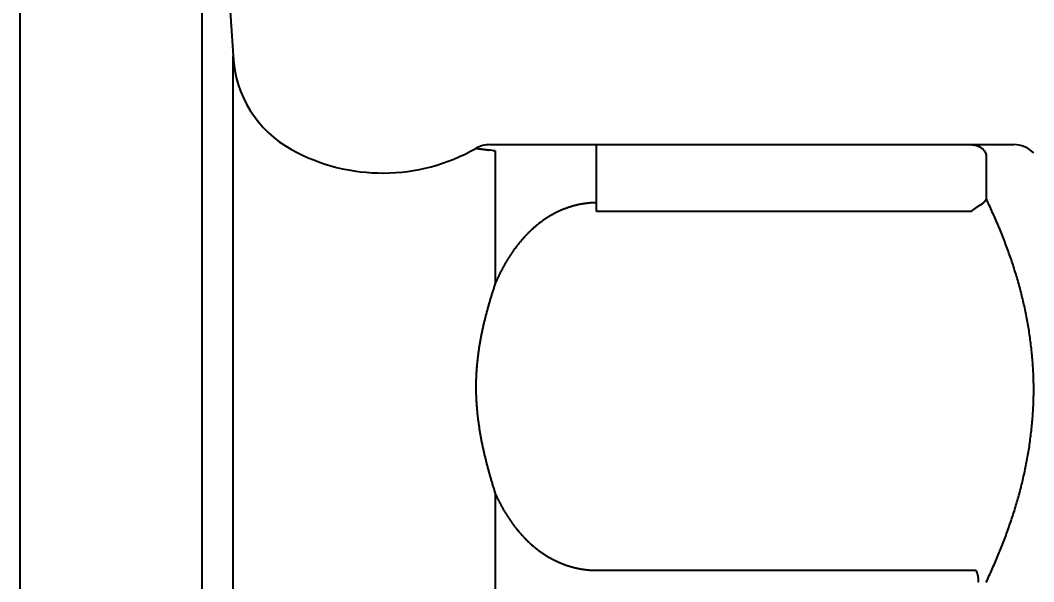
# Model space of a CAD drawing. Header units: millimetres. Extents: x 0 to 5600, y -67 to 2530.
# Drawn here: x 4169.82 to 4188.2, y 1459.33 to 1469.5 of the extents above; entities that cross this region are included whole.
import ezdxf

# ---------------------------------------------------------------- set-up
doc = ezdxf.new("R2010")
doc.units = ezdxf.units.MM
doc.layers.add('내부선 및 부속', color=4, linetype='Continuous')
doc.layers.add('치수선', color=7, linetype='Continuous')
doc.styles.add('____', font='')
doc.styles.get('____').set_extended_font_data('굴림')
doc.dimstyles.new('MSADIM', dxfattribs={"dimtxt": 33, "dimasz": 17, "dimexe": 10, "dimexo": 7.5, "dimgap": 10, "dimtad": 0, "dimtih": 1, "dimtoh": 1, "dimdec": 0, "dimzin": 1, "dimdsep": 46, "dimtxsty": '____', "dimcen": 11.25, "dimadec": 0, "dimazin": 0, "dimtfac": 1, "dimtdec": 0, "dimtix": 1, "dimtmove": 0, "dimatfit": 3, "dimfxl": 1, "dimtolj": 1, "dimtzin": 1, "dimarcsym": 0})

# ---------------------------------------------------------------- blocks, each defined once
blk = doc.blocks.new('*D4')
at = {"layer": '치수선', "color": 0, "linetype": 'Continuous', "lineweight": -2, "transparency": 16777216}
for p, q in [((4286.213, 1483.522), (4286.213, 1286.857)), ((4146.213, 1405.872), (4146.213, 1286.857)), ((4163.213, 1296.857), (4180.281, 1296.857)), ((4269.213, 1296.857), (4252.146, 1296.857))]:
    blk.add_line(p, q, dxfattribs=at)
at = {"layer": '치수선', "color": 0, "linetype": 'Continuous', "transparency": 16777216}
for points in [[(4163.213, 1299.69), (4163.213, 1294.023), (4146.213, 1296.857)], [(4269.213, 1299.69), (4269.213, 1294.023), (4286.213, 1296.857)]]:
    blk.add_solid(points, dxfattribs=at)
at = {"layer": '치수선', "color": 0, "linetype": 'Continuous', "transparency": 16777216, "insert": (4216.213, 1296.857), "char_height": 25, "attachment_point": 5, "style": '____'}
blk.add_mtext('\\A1;140', dxfattribs=at)
blk = doc.blocks.new('*D6')
at = {"layer": '치수선', "color": 0, "linetype": 'Continuous', "lineweight": -2, "transparency": 16777216}
for p, q in [((4756.213, 1571.022), (4756.213, 1227.915)), ((4056.213, 1376.022), (4056.213, 1227.915)), ((4073.213, 1237.915), (4369.083, 1237.915)), ((4739.213, 1237.915), (4443.344, 1237.915))]:
    blk.add_line(p, q, dxfattribs=at)
at = {"layer": '치수선', "color": 0, "linetype": 'Continuous', "transparency": 16777216}
for points in [[(4073.213, 1240.748), (4073.213, 1235.081), (4056.213, 1237.915)], [(4739.213, 1240.748), (4739.213, 1235.081), (4756.213, 1237.915)]]:
    blk.add_solid(points, dxfattribs=at)
at = {"layer": '치수선', "color": 0, "linetype": 'Continuous', "transparency": 16777216, "insert": (4406.213, 1237.915), "char_height": 25, "attachment_point": 5, "style": '____'}
blk.add_mtext('\\A1;700', dxfattribs=at)

msp = doc.modelspace()

# ---------------------------------------------------------------- linework, layer by layer
at = {"layer": '내부선 및 부속', "linetype": 'Continuous'}
for p, q in [((4169.824, 1437.685), (4169.824, 1479.359)), ((4169.824, 1437.945), (4169.824, 1479.298)), ((4173.12, 1477.222), (4173.683, 1468.857)), ((4173.12, 1439.822), (4173.12, 1477.222)), ((4173.683, 1448.187), (4173.683, 1468.857)), ((4173.683, 1448.187), (4173.683, 1468.857)), ((4178.337, 1467.248), (4187.833, 1467.248)), ((4180.271, 1466.036), (4180.271, 1467.248)), ((4178.433, 1467.134), (4178.433, 1464.729)), ((4187.336, 1467.063), (4187.336, 1466.266)), ((4187.063, 1466.036), (4180.271, 1466.036)), ((4178.433, 1460.927), (4178.433, 1456.117)), ((4180.271, 1459.532), (4187.147, 1459.532))]:
    msp.add_line(p, q, dxfattribs=at)
at = {"layer": '내부선 및 부속', "linetype": 'Continuous', "flags": 128}
for points in [[(4178.083, 1467.18), (4178.084, 1467.181), (4178.085, 1467.181), (4178.085, 1467.18), (4178.086, 1467.18), (4178.087, 1467.18), (4178.088, 1467.18), (4178.089, 1467.18), (4178.09, 1467.179), (4178.09, 1467.179), (4178.091, 1467.179), (4178.092, 1467.179), (4178.093, 1467.179), (4178.094, 1467.179), (4178.095, 1467.179), (4178.095, 1467.179), (4178.096, 1467.179), (4178.097, 1467.179), (4178.098, 1467.179), (4178.099, 1467.179), (4178.1, 1467.178), (4178.1, 1467.178), (4178.101, 1467.178), (4178.102, 1467.178), (4178.103, 1467.178), (4178.104, 1467.178), (4178.105, 1467.178), (4178.105, 1467.178), (4178.106, 1467.178), (4178.107, 1467.178), (4178.108, 1467.178), (4178.109, 1467.178), (4178.11, 1467.177), (4178.11, 1467.177), (4178.111, 1467.177), (4178.112, 1467.177), (4178.113, 1467.177), (4178.114, 1467.177), (4178.115, 1467.177), (4178.115, 1467.177), (4178.116, 1467.176), (4178.117, 1467.176), (4178.118, 1467.176), (4178.119, 1467.176), (4178.12, 1467.176), (4178.12, 1467.176), (4178.121, 1467.176), (4178.122, 1467.176), (4178.123, 1467.176), (4178.124, 1467.175), (4178.125, 1467.175), (4178.125, 1467.175), (4178.126, 1467.175), (4178.127, 1467.175), (4178.128, 1467.175), (4178.129, 1467.175), (4178.129, 1467.175), (4178.13, 1467.175), (4178.131, 1467.174), (4178.132, 1467.174), (4178.133, 1467.174), (4178.134, 1467.174), (4178.134, 1467.174), (4178.135, 1467.174), (4178.136, 1467.174), (4178.137, 1467.174), (4178.138, 1467.174), (4178.139, 1467.174), (4178.139, 1467.173), (4178.14, 1467.173), (4178.141, 1467.173), (4178.142, 1467.173), (4178.143, 1467.173), (4178.144, 1467.173), (4178.144, 1467.173), (4178.145, 1467.173), (4178.146, 1467.173), (4178.147, 1467.173), (4178.148, 1467.172), (4178.149, 1467.172), (4178.149, 1467.172), (4178.15, 1467.172), (4178.151, 1467.172), (4178.152, 1467.172), (4178.153, 1467.172), (4178.154, 1467.172), (4178.154, 1467.172), (4178.155, 1467.172), (4178.156, 1467.171), (4178.157, 1467.171), (4178.158, 1467.171), (4178.159, 1467.171), (4178.159, 1467.171), (4178.16, 1467.171), (4178.161, 1467.171), (4178.162, 1467.171), (4178.163, 1467.171), (4178.163, 1467.171), (4178.164, 1467.17), (4178.165, 1467.17), (4178.166, 1467.17), (4178.166, 1467.17), (4178.167, 1467.17), (4178.168, 1467.17), (4178.168, 1467.17), (4178.169, 1467.17), (4178.17, 1467.17), (4178.171, 1467.17), (4178.172, 1467.17), (4178.173, 1467.169), (4178.173, 1467.169), (4178.174, 1467.169), (4178.175, 1467.169), (4178.176, 1467.169), (4178.177, 1467.169), (4178.178, 1467.169), (4178.178, 1467.169), (4178.179, 1467.169), (4178.18, 1467.168), (4178.181, 1467.168), (4178.182, 1467.168), (4178.183, 1467.168), (4178.183, 1467.168), (4178.184, 1467.168), (4178.185, 1467.168), (4178.186, 1467.168), (4178.187, 1467.168), (4178.188, 1467.167), (4178.188, 1467.167), (4178.189, 1467.167), (4178.19, 1467.167), (4178.191, 1467.167), (4178.192, 1467.167), (4178.193, 1467.167), (4178.193, 1467.167), (4178.194, 1467.167), (4178.195, 1467.166), (4178.196, 1467.166), (4178.197, 1467.166), (4178.198, 1467.166), (4178.198, 1467.166), (4178.199, 1467.166), (4178.2, 1467.166), (4178.201, 1467.166), (4178.202, 1467.166), (4178.202, 1467.166), (4178.203, 1467.165), (4178.204, 1467.165), (4178.205, 1467.165), (4178.206, 1467.165), (4178.207, 1467.165), (4178.207, 1467.165), (4178.208, 1467.165), (4178.209, 1467.165), (4178.21, 1467.165), (4178.211, 1467.164), (4178.212, 1467.164), (4178.212, 1467.164), (4178.213, 1467.164), (4178.214, 1467.164), (4178.215, 1467.164), (4178.216, 1467.164), (4178.217, 1467.164), (4178.217, 1467.164), (4178.218, 1467.163), (4178.219, 1467.163), (4178.22, 1467.163), (4178.221, 1467.163), (4178.222, 1467.163), (4178.222, 1467.163), (4178.223, 1467.163), (4178.224, 1467.163), (4178.225, 1467.163), (4178.226, 1467.162), (4178.227, 1467.162), (4178.227, 1467.162), (4178.228, 1467.162), (4178.229, 1467.162), (4178.23, 1467.162), (4178.231, 1467.162), (4178.232, 1467.162), (4178.232, 1467.162), (4178.233, 1467.161), (4178.234, 1467.161), (4178.235, 1467.161), (4178.236, 1467.161), (4178.236, 1467.161), (4178.237, 1467.161), (4178.238, 1467.161), (4178.239, 1467.161), (4178.24, 1467.161), (4178.241, 1467.16), (4178.241, 1467.16), (4178.242, 1467.16), (4178.243, 1467.16), (4178.244, 1467.16), (4178.245, 1467.16), (4178.246, 1467.16), (4178.246, 1467.16), (4178.247, 1467.16), (4178.248, 1467.159), (4178.249, 1467.159), (4178.249, 1467.159), (4178.25, 1467.159), (4178.251, 1467.159), (4178.251, 1467.159), (4178.252, 1467.159), (4178.253, 1467.159), (4178.254, 1467.159), (4178.255, 1467.159), (4178.256, 1467.158), (4178.256, 1467.158), (4178.257, 1467.158), (4178.258, 1467.158), (4178.259, 1467.158), (4178.26, 1467.158), (4178.261, 1467.158), (4178.261, 1467.158), (4178.262, 1467.158), (4178.263, 1467.157), (4178.264, 1467.157), (4178.265, 1467.157), (4178.265, 1467.157), (4178.266, 1467.157), (4178.267, 1467.157), (4178.268, 1467.157), (4178.269, 1467.157), (4178.27, 1467.157), (4178.27, 1467.156), (4178.271, 1467.156), (4178.272, 1467.156), (4178.273, 1467.156), (4178.274, 1467.156), (4178.275, 1467.156), (4178.275, 1467.156), (4178.276, 1467.156), (4178.277, 1467.156), (4178.278, 1467.155), (4178.279, 1467.155), (4178.28, 1467.155), (4178.28, 1467.155), (4178.281, 1467.155), (4178.282, 1467.155), (4178.283, 1467.155), (4178.284, 1467.155), (4178.285, 1467.155), (4178.285, 1467.154), (4178.286, 1467.154), (4178.287, 1467.154), (4178.288, 1467.154), (4178.289, 1467.154), (4178.29, 1467.154), (4178.29, 1467.154), (4178.291, 1467.154), (4178.292, 1467.154), (4178.293, 1467.153), (4178.294, 1467.153), (4178.294, 1467.153), (4178.295, 1467.153), (4178.296, 1467.153), (4178.297, 1467.153), (4178.298, 1467.153), (4178.299, 1467.153), (4178.299, 1467.152), (4178.3, 1467.152), (4178.301, 1467.152), (4178.302, 1467.152), (4178.303, 1467.152), (4178.304, 1467.152), (4178.304, 1467.152), (4178.305, 1467.152), (4178.306, 1467.152), (4178.307, 1467.151), (4178.308, 1467.151), (4178.309, 1467.151), (4178.309, 1467.151), (4178.31, 1467.151), (4178.311, 1467.151), (4178.312, 1467.151), (4178.313, 1467.151), (4178.314, 1467.151), (4178.314, 1467.15), (4178.315, 1467.15), (4178.316, 1467.15), (4178.317, 1467.15), (4178.318, 1467.15), (4178.319, 1467.15), (4178.319, 1467.15), (4178.32, 1467.15), (4178.321, 1467.15), (4178.321, 1467.15)], [(4187.062, 1467.248), (4187.063, 1467.248), (4187.065, 1467.248), (4187.066, 1467.248), (4187.067, 1467.248), (4187.068, 1467.248), (4187.069, 1467.248), (4187.07, 1467.248), (4187.071, 1467.248), (4187.072, 1467.248), (4187.073, 1467.248), (4187.074, 1467.247), (4187.075, 1467.247), (4187.076, 1467.247), (4187.077, 1467.247), (4187.078, 1467.247), (4187.079, 1467.247), (4187.08, 1467.247), (4187.081, 1467.247), (4187.082, 1467.247), (4187.084, 1467.247), (4187.085, 1467.247), (4187.086, 1467.247), (4187.087, 1467.247), (4187.088, 1467.247), (4187.089, 1467.247), (4187.09, 1467.246), (4187.091, 1467.246), (4187.092, 1467.246), (4187.093, 1467.246), (4187.094, 1467.246), (4187.095, 1467.246), (4187.096, 1467.246), (4187.097, 1467.246), (4187.098, 1467.246), (4187.099, 1467.245), (4187.1, 1467.245), (4187.101, 1467.245), (4187.103, 1467.245), (4187.104, 1467.245), (4187.105, 1467.245), (4187.106, 1467.245), (4187.107, 1467.244), (4187.108, 1467.244), (4187.109, 1467.244), (4187.11, 1467.244), (4187.111, 1467.244), (4187.112, 1467.244), (4187.113, 1467.243), (4187.114, 1467.243), (4187.115, 1467.243), (4187.116, 1467.243), (4187.117, 1467.243), (4187.118, 1467.243), (4187.119, 1467.242), (4187.12, 1467.242), (4187.121, 1467.242), (4187.122, 1467.242), (4187.123, 1467.242), (4187.125, 1467.241), (4187.126, 1467.241), (4187.127, 1467.241), (4187.128, 1467.241), (4187.129, 1467.24), (4187.13, 1467.24), (4187.131, 1467.24), (4187.132, 1467.24), (4187.133, 1467.239), (4187.134, 1467.239), (4187.135, 1467.239), (4187.136, 1467.239), (4187.137, 1467.238), (4187.138, 1467.238), (4187.139, 1467.238), (4187.14, 1467.238), (4187.141, 1467.237), (4187.142, 1467.237), (4187.143, 1467.237), (4187.144, 1467.237), (4187.145, 1467.236), (4187.146, 1467.236), (4187.147, 1467.236), (4187.148, 1467.235), (4187.149, 1467.235), (4187.15, 1467.235), (4187.151, 1467.235), (4187.152, 1467.234), (4187.153, 1467.234), (4187.154, 1467.234), (4187.155, 1467.233), (4187.156, 1467.233), (4187.157, 1467.233), (4187.158, 1467.232), (4187.159, 1467.232), (4187.16, 1467.232), (4187.161, 1467.231), (4187.163, 1467.231), (4187.164, 1467.231), (4187.165, 1467.23), (4187.166, 1467.23), (4187.167, 1467.23), (4187.167, 1467.23), (4187.168, 1467.229), (4187.169, 1467.229), (4187.17, 1467.229), (4187.171, 1467.228), (4187.172, 1467.228), (4187.173, 1467.228), (4187.174, 1467.227), (4187.174, 1467.227), (4187.175, 1467.226), (4187.176, 1467.226), (4187.177, 1467.226), (4187.178, 1467.225), (4187.179, 1467.225), (4187.18, 1467.224), (4187.181, 1467.224), (4187.182, 1467.224), (4187.183, 1467.223), (4187.184, 1467.223), (4187.185, 1467.222), (4187.186, 1467.222), (4187.187, 1467.222), (4187.188, 1467.221), (4187.189, 1467.221), (4187.19, 1467.22), (4187.191, 1467.22), (4187.192, 1467.22), (4187.193, 1467.219), (4187.194, 1467.219), (4187.195, 1467.218), (4187.196, 1467.218), (4187.197, 1467.217), (4187.198, 1467.217), (4187.199, 1467.216), (4187.2, 1467.216), (4187.201, 1467.216), (4187.202, 1467.215), (4187.203, 1467.215), (4187.204, 1467.214), (4187.205, 1467.214), (4187.205, 1467.213), (4187.206, 1467.213), (4187.207, 1467.212), (4187.208, 1467.212), (4187.209, 1467.211), (4187.21, 1467.211), (4187.211, 1467.21), (4187.212, 1467.21), (4187.213, 1467.209), (4187.214, 1467.209), (4187.215, 1467.208), (4187.216, 1467.208), (4187.217, 1467.207), (4187.218, 1467.207), (4187.218, 1467.206), (4187.219, 1467.206), (4187.22, 1467.205), (4187.221, 1467.205), (4187.222, 1467.204), (4187.223, 1467.204), (4187.223, 1467.204)], [(4187.223, 1467.204), (4187.224, 1467.203), (4187.225, 1467.203), (4187.226, 1467.202), (4187.227, 1467.201), (4187.228, 1467.201), (4187.229, 1467.2), (4187.23, 1467.2), (4187.231, 1467.199), (4187.232, 1467.198), (4187.233, 1467.198), (4187.234, 1467.197), (4187.235, 1467.196), (4187.236, 1467.196), (4187.237, 1467.195), (4187.238, 1467.195), (4187.239, 1467.194), (4187.24, 1467.193), (4187.241, 1467.193), (4187.242, 1467.192), (4187.243, 1467.191), (4187.244, 1467.191), (4187.244, 1467.19), (4187.245, 1467.189), (4187.246, 1467.189), (4187.247, 1467.188), (4187.248, 1467.187), (4187.249, 1467.187), (4187.25, 1467.186), (4187.251, 1467.185), (4187.252, 1467.184), (4187.253, 1467.184), (4187.254, 1467.183), (4187.255, 1467.182), (4187.256, 1467.182), (4187.256, 1467.181), (4187.257, 1467.18), (4187.258, 1467.179), (4187.259, 1467.179), (4187.26, 1467.178), (4187.261, 1467.177), (4187.262, 1467.176), (4187.263, 1467.176), (4187.264, 1467.175), (4187.264, 1467.174), (4187.265, 1467.173), (4187.266, 1467.172), (4187.267, 1467.172), (4187.268, 1467.171), (4187.269, 1467.17), (4187.27, 1467.169), (4187.27, 1467.169), (4187.271, 1467.168), (4187.272, 1467.167), (4187.273, 1467.166), (4187.274, 1467.165), (4187.275, 1467.165), (4187.276, 1467.164), (4187.276, 1467.163), (4187.277, 1467.162), (4187.278, 1467.161), (4187.279, 1467.16), (4187.28, 1467.16), (4187.28, 1467.159), (4187.281, 1467.158), (4187.282, 1467.157), (4187.283, 1467.156), (4187.284, 1467.155), (4187.284, 1467.154), (4187.285, 1467.154), (4187.286, 1467.153), (4187.287, 1467.152), (4187.287, 1467.151), (4187.288, 1467.15), (4187.289, 1467.149), (4187.29, 1467.148), (4187.29, 1467.147), (4187.291, 1467.147), (4187.292, 1467.146), (4187.293, 1467.145), (4187.293, 1467.144), (4187.294, 1467.143), (4187.295, 1467.142), (4187.295, 1467.141), (4187.296, 1467.14), (4187.297, 1467.139), (4187.298, 1467.138), (4187.298, 1467.137), (4187.299, 1467.136), (4187.3, 1467.135), (4187.3, 1467.135), (4187.301, 1467.134), (4187.302, 1467.133), (4187.302, 1467.132), (4187.303, 1467.131), (4187.304, 1467.13), (4187.304, 1467.129), (4187.305, 1467.128), (4187.306, 1467.127), (4187.306, 1467.126), (4187.307, 1467.125), (4187.307, 1467.125), (4187.307, 1467.124), (4187.308, 1467.123), (4187.309, 1467.122), (4187.309, 1467.121), (4187.31, 1467.12), (4187.31, 1467.119), (4187.311, 1467.118), (4187.312, 1467.117), (4187.312, 1467.116), (4187.313, 1467.115), (4187.313, 1467.114), (4187.314, 1467.113), (4187.315, 1467.112), (4187.315, 1467.111), (4187.316, 1467.11), (4187.316, 1467.109), (4187.317, 1467.108), (4187.317, 1467.107), (4187.318, 1467.106), (4187.318, 1467.105), (4187.319, 1467.104), (4187.319, 1467.103), (4187.32, 1467.102), (4187.32, 1467.101), (4187.321, 1467.1), (4187.321, 1467.099), (4187.322, 1467.097), (4187.322, 1467.096), (4187.323, 1467.095), (4187.323, 1467.094), (4187.324, 1467.093), (4187.324, 1467.092), (4187.325, 1467.091), (4187.325, 1467.09), (4187.326, 1467.089), (4187.326, 1467.088), (4187.327, 1467.087), (4187.327, 1467.086), (4187.327, 1467.085), (4187.328, 1467.084), (4187.328, 1467.083), (4187.329, 1467.082), (4187.329, 1467.08), (4187.33, 1467.079), (4187.33, 1467.078), (4187.33, 1467.077), (4187.331, 1467.076), (4187.331, 1467.075), (4187.332, 1467.074), (4187.332, 1467.073), (4187.332, 1467.072), (4187.333, 1467.071), (4187.333, 1467.07), (4187.333, 1467.068), (4187.334, 1467.067), (4187.334, 1467.066), (4187.334, 1467.065), (4187.335, 1467.064), (4187.335, 1467.063), (4187.335, 1467.063)], [(4187.335, 1466.265), (4187.335, 1466.264), (4187.334, 1466.263), (4187.334, 1466.262), (4187.334, 1466.261), (4187.333, 1466.261), (4187.333, 1466.26), (4187.332, 1466.259), (4187.332, 1466.258), (4187.331, 1466.257), (4187.331, 1466.256), (4187.331, 1466.255), (4187.33, 1466.254), (4187.33, 1466.253), (4187.329, 1466.252), (4187.329, 1466.251), (4187.328, 1466.25), (4187.328, 1466.25), (4187.327, 1466.249), (4187.327, 1466.248), (4187.326, 1466.247), (4187.326, 1466.246), (4187.325, 1466.245), (4187.325, 1466.244), (4187.324, 1466.243), (4187.324, 1466.242), (4187.323, 1466.241), (4187.323, 1466.241), (4187.322, 1466.24), (4187.322, 1466.239), (4187.321, 1466.238), (4187.32, 1466.237), (4187.32, 1466.236), (4187.319, 1466.235), (4187.319, 1466.234), (4187.318, 1466.234), (4187.318, 1466.233), (4187.317, 1466.232), (4187.317, 1466.231), (4187.316, 1466.23), (4187.315, 1466.229), (4187.315, 1466.229), (4187.314, 1466.228), (4187.314, 1466.227), (4187.313, 1466.226), (4187.312, 1466.225), (4187.312, 1466.224), (4187.311, 1466.224), (4187.311, 1466.223), (4187.31, 1466.222), (4187.309, 1466.221), (4187.309, 1466.22), (4187.308, 1466.219), (4187.307, 1466.219), (4187.307, 1466.218), (4187.306, 1466.217), (4187.305, 1466.216), (4187.305, 1466.215), (4187.304, 1466.215), (4187.303, 1466.214), (4187.303, 1466.213), (4187.302, 1466.212), (4187.301, 1466.212), (4187.301, 1466.211), (4187.3, 1466.21), (4187.299, 1466.209), (4187.299, 1466.208), (4187.298, 1466.208), (4187.297, 1466.207), (4187.297, 1466.206), (4187.296, 1466.205), (4187.295, 1466.205), (4187.294, 1466.204), (4187.294, 1466.203), (4187.293, 1466.202), (4187.292, 1466.202), (4187.292, 1466.201), (4187.291, 1466.2), (4187.29, 1466.199), (4187.289, 1466.199), (4187.289, 1466.198), (4187.288, 1466.197), (4187.287, 1466.197), (4187.286, 1466.196), (4187.286, 1466.195), (4187.285, 1466.194), (4187.284, 1466.194), (4187.283, 1466.193), (4187.283, 1466.192), (4187.282, 1466.192), (4187.281, 1466.191), (4187.28, 1466.19), (4187.28, 1466.189), (4187.279, 1466.189), (4187.278, 1466.188), (4187.277, 1466.187), (4187.276, 1466.187), (4187.276, 1466.186), (4187.275, 1466.185), (4187.274, 1466.185), (4187.273, 1466.184), (4187.273, 1466.184), (4187.273, 1466.183), (4187.272, 1466.183), (4187.271, 1466.182), (4187.27, 1466.181), (4187.269, 1466.181), (4187.269, 1466.18), (4187.268, 1466.179), (4187.267, 1466.179), (4187.266, 1466.178), (4187.265, 1466.177), (4187.264, 1466.177), (4187.264, 1466.176), (4187.263, 1466.176), (4187.262, 1466.175), (4187.261, 1466.174), (4187.26, 1466.174), (4187.259, 1466.173), (4187.259, 1466.172), (4187.258, 1466.172), (4187.257, 1466.171), (4187.256, 1466.171), (4187.255, 1466.17), (4187.254, 1466.169), (4187.254, 1466.169), (4187.253, 1466.168), (4187.252, 1466.168), (4187.251, 1466.167), (4187.25, 1466.166), (4187.249, 1466.166), (4187.249, 1466.165), (4187.248, 1466.165), (4187.247, 1466.164), (4187.246, 1466.163), (4187.245, 1466.163), (4187.244, 1466.162), (4187.243, 1466.162), (4187.242, 1466.161), (4187.242, 1466.161), (4187.241, 1466.16), (4187.24, 1466.159), (4187.239, 1466.159), (4187.238, 1466.158), (4187.237, 1466.158), (4187.236, 1466.157), (4187.235, 1466.157), (4187.235, 1466.156), (4187.234, 1466.156), (4187.233, 1466.155), (4187.232, 1466.155), (4187.231, 1466.154), (4187.23, 1466.153), (4187.229, 1466.153), (4187.228, 1466.152), (4187.228, 1466.152), (4187.227, 1466.151), (4187.226, 1466.151), (4187.225, 1466.15), (4187.224, 1466.15), (4187.223, 1466.149), (4187.223, 1466.149)], [(4187.335, 1459.319), (4187.349, 1459.349), (4187.363, 1459.378), (4187.376, 1459.407), (4187.39, 1459.437), (4187.403, 1459.466), (4187.416, 1459.495), (4187.43, 1459.525), (4187.443, 1459.554), (4187.456, 1459.584), (4187.469, 1459.614), (4187.482, 1459.643), (4187.495, 1459.673), (4187.507, 1459.703), (4187.52, 1459.732), (4187.533, 1459.762), (4187.545, 1459.792), (4187.557, 1459.822), (4187.57, 1459.852), (4187.582, 1459.882), (4187.594, 1459.912), (4187.606, 1459.942), (4187.618, 1459.972), (4187.63, 1460.002), (4187.641, 1460.032), (4187.653, 1460.062), (4187.665, 1460.092), (4187.676, 1460.123), (4187.687, 1460.153), (4187.699, 1460.183), (4187.71, 1460.214), (4187.721, 1460.244), (4187.732, 1460.275), (4187.742, 1460.305), (4187.753, 1460.336), (4187.764, 1460.366), (4187.774, 1460.397), (4187.785, 1460.427), (4187.795, 1460.458), (4187.805, 1460.489), (4187.815, 1460.519), (4187.825, 1460.55), (4187.835, 1460.581), (4187.845, 1460.612), (4187.854, 1460.643), (4187.864, 1460.674), (4187.873, 1460.705), (4187.882, 1460.736), (4187.891, 1460.767), (4187.9, 1460.798), (4187.909, 1460.829), (4187.918, 1460.86), (4187.927, 1460.891), (4187.935, 1460.923), (4187.944, 1460.954), (4187.952, 1460.985), (4187.96, 1461.016), (4187.968, 1461.048), (4187.976, 1461.079), (4187.984, 1461.111), (4187.991, 1461.142), (4187.999, 1461.174), (4188.006, 1461.205), (4188.013, 1461.237), (4188.021, 1461.268), (4188.028, 1461.3), (4188.034, 1461.332), (4188.041, 1461.363), (4188.048, 1461.395), (4188.054, 1461.427), (4188.06, 1461.459), (4188.067, 1461.49), (4188.073, 1461.522), (4188.079, 1461.554), (4188.084, 1461.586), (4188.09, 1461.618), (4188.095, 1461.65), (4188.101, 1461.682), (4188.106, 1461.714), (4188.111, 1461.746), (4188.116, 1461.778), (4188.121, 1461.81), (4188.125, 1461.842), (4188.13, 1461.874), (4188.134, 1461.906), (4188.138, 1461.938), (4188.142, 1461.97), (4188.146, 1462.002), (4188.15, 1462.034), (4188.154, 1462.067), (4188.157, 1462.099), (4188.161, 1462.131), (4188.164, 1462.163), (4188.167, 1462.195), (4188.17, 1462.228), (4188.172, 1462.26), (4188.175, 1462.292), (4188.177, 1462.324), (4188.18, 1462.357), (4188.182, 1462.389), (4188.184, 1462.421), (4188.184, 1462.421), (4188.186, 1462.454), (4188.187, 1462.486), (4188.189, 1462.518), (4188.19, 1462.551), (4188.191, 1462.583), (4188.192, 1462.615), (4188.193, 1462.648), (4188.194, 1462.68), (4188.195, 1462.712), (4188.195, 1462.745), (4188.195, 1462.777), (4188.195, 1462.809), (4188.195, 1462.842), (4188.195, 1462.874), (4188.195, 1462.906), (4188.194, 1462.939), (4188.193, 1462.971), (4188.192, 1463.004), (4188.191, 1463.036), (4188.19, 1463.068), (4188.189, 1463.101), (4188.187, 1463.133), (4188.186, 1463.165), (4188.184, 1463.198), (4188.182, 1463.23), (4188.18, 1463.262), (4188.177, 1463.294), (4188.175, 1463.327), (4188.172, 1463.359), (4188.17, 1463.391), (4188.167, 1463.423), (4188.164, 1463.456), (4188.16, 1463.488), (4188.157, 1463.52), (4188.154, 1463.552), (4188.15, 1463.584), (4188.146, 1463.617), (4188.142, 1463.649), (4188.138, 1463.681), (4188.134, 1463.713), (4188.129, 1463.745), (4188.125, 1463.777), (4188.12, 1463.809), (4188.115, 1463.841), (4188.11, 1463.873), (4188.105, 1463.905), (4188.1, 1463.937), (4188.095, 1463.969), (4188.089, 1464.001), (4188.083, 1464.033), (4188.078, 1464.065), (4188.072, 1464.097), (4188.066, 1464.128), (4188.059, 1464.16), (4188.053, 1464.192), (4188.046, 1464.224), (4188.04, 1464.255), (4188.033, 1464.287), (4188.026, 1464.319), (4188.019, 1464.35), (4188.012, 1464.382), (4188.004, 1464.413), (4187.997, 1464.445), (4187.989, 1464.476), (4187.982, 1464.508), (4187.974, 1464.539), (4187.966, 1464.571), (4187.958, 1464.602), (4187.949, 1464.633), (4187.941, 1464.665), (4187.932, 1464.696), (4187.924, 1464.727), (4187.915, 1464.758), (4187.906, 1464.789), (4187.897, 1464.82), (4187.888, 1464.851), (4187.879, 1464.882), (4187.869, 1464.913), (4187.86, 1464.944), (4187.85, 1464.975), (4187.84, 1465.006), (4187.83, 1465.037), (4187.82, 1465.068), (4187.81, 1465.098), (4187.8, 1465.129), (4187.79, 1465.16), (4187.779, 1465.19), (4187.769, 1465.221), (4187.758, 1465.251), (4187.747, 1465.282), (4187.736, 1465.312), (4187.725, 1465.343), (4187.714, 1465.373), (4187.703, 1465.403), (4187.692, 1465.434), (4187.68, 1465.464), (4187.669, 1465.494), (4187.657, 1465.524), (4187.645, 1465.555), (4187.633, 1465.585), (4187.633, 1465.585), (4187.622, 1465.615), (4187.609, 1465.645), (4187.597, 1465.675), (4187.585, 1465.705), (4187.573, 1465.735), (4187.56, 1465.764), (4187.548, 1465.794), (4187.535, 1465.824), (4187.522, 1465.854), (4187.51, 1465.883), (4187.497, 1465.913), (4187.484, 1465.943), (4187.471, 1465.972), (4187.457, 1466.002), (4187.444, 1466.031), (4187.431, 1466.061), (4187.417, 1466.09), (4187.404, 1466.119), (4187.39, 1466.149), (4187.377, 1466.178), (4187.363, 1466.207), (4187.349, 1466.236), (4187.335, 1466.266), (4187.335, 1466.266)], [(4180.271, 1466.194), (4180.26, 1466.194), (4180.249, 1466.194), (4180.237, 1466.194), (4180.226, 1466.193), (4180.215, 1466.193), (4180.204, 1466.192), (4180.193, 1466.192), (4180.182, 1466.191), (4180.17, 1466.191), (4180.159, 1466.19), (4180.148, 1466.189), (4180.137, 1466.188), (4180.126, 1466.187), (4180.115, 1466.186), (4180.104, 1466.185), (4180.093, 1466.183), (4180.081, 1466.182), (4180.07, 1466.181), (4180.059, 1466.179), (4180.048, 1466.177), (4180.037, 1466.176), (4180.026, 1466.174), (4180.015, 1466.172), (4180.004, 1466.17), (4179.993, 1466.168), (4179.982, 1466.166), (4179.971, 1466.164), (4179.96, 1466.162), (4179.949, 1466.16), (4179.938, 1466.157), (4179.927, 1466.155), (4179.916, 1466.153), (4179.905, 1466.15), (4179.894, 1466.147), (4179.883, 1466.145), (4179.872, 1466.142), (4179.861, 1466.139), (4179.85, 1466.136), (4179.84, 1466.133), (4179.829, 1466.13), (4179.818, 1466.127), (4179.807, 1466.123), (4179.797, 1466.12), (4179.786, 1466.117), (4179.775, 1466.113), (4179.764, 1466.11), (4179.754, 1466.106), (4179.743, 1466.103), (4179.733, 1466.099), (4179.722, 1466.095), (4179.712, 1466.091), (4179.701, 1466.087), (4179.691, 1466.083), (4179.68, 1466.079), (4179.67, 1466.075), (4179.659, 1466.071), (4179.649, 1466.066), (4179.639, 1466.062), (4179.628, 1466.058), (4179.618, 1466.053), (4179.608, 1466.049), (4179.598, 1466.044), (4179.587, 1466.039), (4179.577, 1466.035), (4179.567, 1466.03), (4179.557, 1466.025), (4179.547, 1466.02), (4179.537, 1466.015), (4179.527, 1466.01), (4179.517, 1466.005), (4179.507, 1465.999), (4179.497, 1465.994), (4179.487, 1465.989), (4179.478, 1465.984), (4179.468, 1465.978), (4179.458, 1465.973), (4179.448, 1465.967), (4179.439, 1465.961), (4179.429, 1465.956), (4179.42, 1465.95), (4179.41, 1465.944), (4179.4, 1465.938), (4179.391, 1465.932), (4179.382, 1465.926), (4179.372, 1465.92), (4179.363, 1465.914), (4179.353, 1465.908), (4179.344, 1465.902), (4179.335, 1465.896), (4179.326, 1465.889), (4179.316, 1465.883), (4179.307, 1465.877), (4179.298, 1465.87), (4179.289, 1465.864), (4179.28, 1465.857), (4179.271, 1465.85), (4179.262, 1465.844), (4179.253, 1465.837), (4179.244, 1465.83), (4179.235, 1465.823), (4179.235, 1465.823), (4179.226, 1465.817), (4179.218, 1465.81), (4179.209, 1465.803), (4179.2, 1465.796), (4179.191, 1465.789), (4179.183, 1465.782), (4179.174, 1465.774), (4179.166, 1465.767), (4179.157, 1465.76), (4179.149, 1465.753), (4179.14, 1465.745), (4179.132, 1465.738), (4179.123, 1465.731), (4179.115, 1465.723), (4179.107, 1465.716), (4179.099, 1465.708), (4179.09, 1465.701), (4179.082, 1465.693), (4179.074, 1465.685), (4179.066, 1465.678), (4179.058, 1465.67), (4179.05, 1465.662), (4179.042, 1465.654), (4179.034, 1465.647), (4179.026, 1465.639), (4179.018, 1465.631), (4179.01, 1465.623), (4179.003, 1465.615), (4178.995, 1465.607), (4178.987, 1465.599), (4178.979, 1465.591), (4178.972, 1465.582), (4178.964, 1465.574), (4178.957, 1465.566), (4178.949, 1465.558), (4178.942, 1465.549), (4178.934, 1465.541), (4178.927, 1465.533), (4178.92, 1465.524), (4178.912, 1465.516), (4178.905, 1465.507), (4178.898, 1465.499), (4178.891, 1465.49), (4178.883, 1465.482), (4178.876, 1465.473), (4178.869, 1465.465), (4178.862, 1465.456), (4178.855, 1465.447), (4178.848, 1465.439), (4178.841, 1465.43), (4178.834, 1465.421), (4178.827, 1465.412), (4178.821, 1465.403), (4178.814, 1465.395), (4178.807, 1465.386), (4178.8, 1465.377), (4178.794, 1465.368), (4178.787, 1465.359), (4178.78, 1465.35), (4178.774, 1465.341), (4178.767, 1465.332), (4178.761, 1465.323), (4178.754, 1465.313), (4178.748, 1465.304), (4178.742, 1465.295), (4178.735, 1465.286), (4178.729, 1465.277), (4178.723, 1465.268), (4178.717, 1465.258), (4178.71, 1465.249), (4178.704, 1465.24), (4178.698, 1465.23), (4178.692, 1465.221), (4178.686, 1465.212), (4178.68, 1465.202), (4178.674, 1465.193), (4178.668, 1465.183), (4178.662, 1465.174), (4178.656, 1465.164), (4178.65, 1465.155), (4178.645, 1465.145), (4178.639, 1465.136), (4178.633, 1465.126), (4178.628, 1465.117), (4178.622, 1465.107), (4178.616, 1465.097), (4178.611, 1465.088), (4178.605, 1465.078), (4178.6, 1465.068), (4178.594, 1465.059), (4178.589, 1465.049), (4178.583, 1465.039), (4178.578, 1465.029), (4178.573, 1465.019), (4178.567, 1465.01), (4178.562, 1465), (4178.557, 1464.99), (4178.552, 1464.98), (4178.546, 1464.97), (4178.541, 1464.96), (4178.541, 1464.96), (4178.536, 1464.95), (4178.531, 1464.94), (4178.526, 1464.931), (4178.521, 1464.921), (4178.516, 1464.911), (4178.511, 1464.901), (4178.506, 1464.891), (4178.502, 1464.881), (4178.497, 1464.871), (4178.492, 1464.86), (4178.487, 1464.85), (4178.482, 1464.84), (4178.478, 1464.83), (4178.473, 1464.82), (4178.468, 1464.81), (4178.464, 1464.8), (4178.459, 1464.79), (4178.455, 1464.779), (4178.45, 1464.769), (4178.446, 1464.759), (4178.441, 1464.749), (4178.437, 1464.739), (4178.432, 1464.728), (4178.432, 1464.728)], [(4187.223, 1466.149), (4187.222, 1466.149), (4187.221, 1466.148), (4187.22, 1466.148), (4187.219, 1466.147), (4187.218, 1466.146), (4187.217, 1466.146), (4187.216, 1466.145), (4187.214, 1466.144), (4187.213, 1466.144), (4187.212, 1466.143), (4187.211, 1466.143), (4187.21, 1466.142), (4187.209, 1466.141), (4187.208, 1466.141), (4187.207, 1466.14), (4187.206, 1466.139), (4187.205, 1466.139), (4187.204, 1466.138), (4187.203, 1466.138), (4187.202, 1466.137), (4187.201, 1466.136), (4187.2, 1466.136), (4187.199, 1466.135), (4187.197, 1466.134), (4187.196, 1466.134), (4187.195, 1466.133), (4187.194, 1466.132), (4187.193, 1466.132), (4187.192, 1466.131), (4187.191, 1466.13), (4187.19, 1466.13), (4187.189, 1466.129), (4187.188, 1466.128), (4187.187, 1466.128), (4187.186, 1466.127), (4187.185, 1466.126), (4187.184, 1466.126), (4187.183, 1466.125), (4187.182, 1466.124), (4187.181, 1466.124), (4187.18, 1466.123), (4187.179, 1466.122), (4187.178, 1466.122), (4187.177, 1466.121), (4187.175, 1466.12), (4187.174, 1466.12), (4187.173, 1466.119), (4187.172, 1466.118), (4187.171, 1466.118), (4187.17, 1466.117), (4187.169, 1466.116), (4187.168, 1466.116), (4187.167, 1466.115), (4187.166, 1466.114), (4187.165, 1466.114), (4187.164, 1466.113), (4187.163, 1466.112), (4187.162, 1466.111), (4187.161, 1466.111), (4187.16, 1466.11), (4187.159, 1466.109), (4187.158, 1466.109), (4187.157, 1466.108), (4187.156, 1466.107), (4187.155, 1466.107), (4187.154, 1466.106), (4187.153, 1466.105), (4187.152, 1466.105), (4187.151, 1466.104), (4187.15, 1466.103), (4187.149, 1466.102), (4187.148, 1466.102), (4187.147, 1466.101), (4187.146, 1466.1), (4187.145, 1466.1), (4187.144, 1466.099), (4187.143, 1466.098), (4187.142, 1466.097), (4187.141, 1466.097), (4187.14, 1466.096), (4187.139, 1466.095), (4187.138, 1466.095), (4187.137, 1466.094), (4187.136, 1466.093), (4187.135, 1466.092), (4187.134, 1466.092), (4187.133, 1466.091), (4187.132, 1466.09), (4187.131, 1466.089), (4187.13, 1466.089), (4187.129, 1466.088), (4187.128, 1466.087), (4187.127, 1466.086), (4187.126, 1466.086), (4187.125, 1466.085), (4187.124, 1466.084), (4187.123, 1466.084), (4187.122, 1466.083), (4187.121, 1466.082), (4187.12, 1466.081), (4187.12, 1466.081), (4187.119, 1466.081), (4187.118, 1466.08), (4187.117, 1466.079), (4187.116, 1466.078), (4187.115, 1466.078), (4187.114, 1466.077), (4187.113, 1466.076), (4187.112, 1466.075), (4187.111, 1466.075), (4187.11, 1466.074), (4187.109, 1466.073), (4187.108, 1466.072), (4187.107, 1466.072), (4187.106, 1466.071), (4187.105, 1466.07), (4187.104, 1466.069), (4187.103, 1466.069), (4187.102, 1466.068), (4187.101, 1466.067), (4187.1, 1466.066), (4187.099, 1466.066), (4187.098, 1466.065), (4187.097, 1466.064), (4187.096, 1466.063), (4187.095, 1466.062), (4187.094, 1466.062), (4187.093, 1466.061), (4187.092, 1466.06), (4187.091, 1466.059), (4187.09, 1466.059), (4187.089, 1466.058), (4187.088, 1466.057), (4187.087, 1466.056), (4187.086, 1466.056), (4187.085, 1466.055), (4187.084, 1466.054), (4187.083, 1466.053), (4187.082, 1466.052), (4187.082, 1466.052), (4187.081, 1466.051), (4187.08, 1466.05), (4187.079, 1466.049), (4187.078, 1466.048), (4187.077, 1466.048), (4187.076, 1466.047), (4187.075, 1466.046), (4187.074, 1466.045), (4187.073, 1466.045), (4187.072, 1466.044), (4187.071, 1466.043), (4187.07, 1466.042), (4187.069, 1466.041), (4187.068, 1466.041), (4187.067, 1466.04), (4187.066, 1466.039), (4187.065, 1466.038), (4187.064, 1466.037), (4187.063, 1466.037), (4187.062, 1466.036), (4187.062, 1466.036)], [(4178.432, 1464.728), (4178.427, 1464.712), (4178.422, 1464.695), (4178.416, 1464.679), (4178.411, 1464.662), (4178.406, 1464.646), (4178.4, 1464.629), (4178.395, 1464.613), (4178.39, 1464.596), (4178.384, 1464.579), (4178.379, 1464.563), (4178.374, 1464.546), (4178.369, 1464.53), (4178.364, 1464.513), (4178.359, 1464.496), (4178.354, 1464.48), (4178.349, 1464.463), (4178.344, 1464.446), (4178.339, 1464.43), (4178.334, 1464.413), (4178.329, 1464.396), (4178.324, 1464.38), (4178.319, 1464.363), (4178.314, 1464.346), (4178.31, 1464.329), (4178.305, 1464.313), (4178.3, 1464.296), (4178.296, 1464.279), (4178.291, 1464.262), (4178.286, 1464.246), (4178.282, 1464.229), (4178.277, 1464.212), (4178.273, 1464.195), (4178.268, 1464.178), (4178.264, 1464.162), (4178.26, 1464.145), (4178.255, 1464.128), (4178.251, 1464.111), (4178.247, 1464.094), (4178.243, 1464.077), (4178.238, 1464.06), (4178.234, 1464.043), (4178.23, 1464.027), (4178.226, 1464.01), (4178.222, 1463.993), (4178.218, 1463.976), (4178.215, 1463.959), (4178.211, 1463.942), (4178.207, 1463.925), (4178.203, 1463.908), (4178.2, 1463.891), (4178.196, 1463.874), (4178.192, 1463.857), (4178.189, 1463.84), (4178.185, 1463.823), (4178.182, 1463.806), (4178.178, 1463.788), (4178.175, 1463.771), (4178.172, 1463.754), (4178.169, 1463.737), (4178.166, 1463.72), (4178.162, 1463.703), (4178.159, 1463.686), (4178.156, 1463.669), (4178.153, 1463.651), (4178.15, 1463.634), (4178.148, 1463.617), (4178.145, 1463.6), (4178.142, 1463.583), (4178.139, 1463.565), (4178.137, 1463.548), (4178.134, 1463.531), (4178.132, 1463.514), (4178.129, 1463.496), (4178.127, 1463.479), (4178.125, 1463.462), (4178.122, 1463.445), (4178.12, 1463.427), (4178.118, 1463.41), (4178.116, 1463.393), (4178.114, 1463.376), (4178.112, 1463.358), (4178.11, 1463.341), (4178.108, 1463.324), (4178.106, 1463.306), (4178.105, 1463.289), (4178.103, 1463.272), (4178.102, 1463.254), (4178.1, 1463.237), (4178.099, 1463.22), (4178.097, 1463.202), (4178.096, 1463.185), (4178.095, 1463.167), (4178.093, 1463.15), (4178.092, 1463.133), (4178.091, 1463.115), (4178.09, 1463.098), (4178.089, 1463.081), (4178.088, 1463.063), (4178.087, 1463.046), (4178.087, 1463.028), (4178.087, 1463.028), (4178.086, 1463.011), (4178.085, 1462.994), (4178.085, 1462.976), (4178.084, 1462.959), (4178.084, 1462.941), (4178.084, 1462.924), (4178.083, 1462.907), (4178.083, 1462.889), (4178.083, 1462.872), (4178.083, 1462.854), (4178.083, 1462.837), (4178.083, 1462.82), (4178.083, 1462.802), (4178.084, 1462.785), (4178.084, 1462.767), (4178.084, 1462.75), (4178.085, 1462.733), (4178.085, 1462.715), (4178.086, 1462.698), (4178.086, 1462.68), (4178.087, 1462.663), (4178.088, 1462.646), (4178.089, 1462.628), (4178.09, 1462.611), (4178.091, 1462.594), (4178.092, 1462.576), (4178.093, 1462.559), (4178.094, 1462.541), (4178.095, 1462.524), (4178.096, 1462.507), (4178.098, 1462.489), (4178.099, 1462.472), (4178.101, 1462.455), (4178.102, 1462.437), (4178.104, 1462.42), (4178.105, 1462.403), (4178.107, 1462.385), (4178.109, 1462.368), (4178.111, 1462.351), (4178.113, 1462.333), (4178.115, 1462.316), (4178.117, 1462.299), (4178.119, 1462.281), (4178.121, 1462.264), (4178.123, 1462.247), (4178.125, 1462.23), (4178.128, 1462.212), (4178.13, 1462.195), (4178.132, 1462.178), (4178.135, 1462.161), (4178.137, 1462.143), (4178.14, 1462.126), (4178.143, 1462.109), (4178.145, 1462.092), (4178.148, 1462.074), (4178.151, 1462.057), (4178.154, 1462.04), (4178.157, 1462.023), (4178.16, 1462.006), (4178.163, 1461.989), (4178.166, 1461.971), (4178.169, 1461.954), (4178.172, 1461.937), (4178.175, 1461.92), (4178.178, 1461.903), (4178.182, 1461.886), (4178.185, 1461.869), (4178.188, 1461.852), (4178.192, 1461.835), (4178.195, 1461.818), (4178.199, 1461.801), (4178.202, 1461.783), (4178.206, 1461.766), (4178.21, 1461.749), (4178.213, 1461.732), (4178.217, 1461.715), (4178.221, 1461.698), (4178.225, 1461.682), (4178.229, 1461.665), (4178.233, 1461.648), (4178.236, 1461.631), (4178.24, 1461.614), (4178.245, 1461.597), (4178.249, 1461.58), (4178.253, 1461.563), (4178.257, 1461.546), (4178.261, 1461.529), (4178.265, 1461.512), (4178.27, 1461.495), (4178.274, 1461.479), (4178.278, 1461.462), (4178.283, 1461.445), (4178.287, 1461.428), (4178.291, 1461.411), (4178.296, 1461.394), (4178.3, 1461.378), (4178.305, 1461.361), (4178.309, 1461.344), (4178.314, 1461.327), (4178.319, 1461.311), (4178.319, 1461.311), (4178.323, 1461.294), (4178.328, 1461.277), (4178.333, 1461.26), (4178.337, 1461.244), (4178.342, 1461.227), (4178.347, 1461.21), (4178.352, 1461.193), (4178.357, 1461.177), (4178.362, 1461.16), (4178.367, 1461.143), (4178.371, 1461.127), (4178.376, 1461.11), (4178.381, 1461.093), (4178.386, 1461.077), (4178.391, 1461.06), (4178.396, 1461.043), (4178.402, 1461.027), (4178.407, 1461.01), (4178.412, 1460.994), (4178.417, 1460.977), (4178.422, 1460.96), (4178.427, 1460.944), (4178.432, 1460.927), (4178.432, 1460.927)], [(4178.432, 1460.927), (4178.437, 1460.917), (4178.441, 1460.907), (4178.446, 1460.897), (4178.45, 1460.887), (4178.455, 1460.877), (4178.46, 1460.867), (4178.464, 1460.858), (4178.469, 1460.848), (4178.474, 1460.838), (4178.478, 1460.828), (4178.483, 1460.818), (4178.488, 1460.808), (4178.493, 1460.799), (4178.498, 1460.789), (4178.503, 1460.779), (4178.508, 1460.769), (4178.512, 1460.759), (4178.517, 1460.75), (4178.523, 1460.74), (4178.528, 1460.73), (4178.533, 1460.721), (4178.538, 1460.711), (4178.543, 1460.701), (4178.548, 1460.692), (4178.554, 1460.682), (4178.559, 1460.673), (4178.564, 1460.663), (4178.569, 1460.654), (4178.575, 1460.644), (4178.58, 1460.634), (4178.586, 1460.625), (4178.591, 1460.616), (4178.597, 1460.606), (4178.602, 1460.597), (4178.608, 1460.587), (4178.614, 1460.578), (4178.619, 1460.569), (4178.625, 1460.559), (4178.631, 1460.55), (4178.637, 1460.541), (4178.642, 1460.531), (4178.648, 1460.522), (4178.654, 1460.513), (4178.66, 1460.504), (4178.666, 1460.495), (4178.672, 1460.485), (4178.678, 1460.476), (4178.684, 1460.467), (4178.69, 1460.458), (4178.696, 1460.449), (4178.703, 1460.44), (4178.709, 1460.431), (4178.715, 1460.422), (4178.721, 1460.413), (4178.728, 1460.404), (4178.734, 1460.395), (4178.74, 1460.386), (4178.747, 1460.377), (4178.753, 1460.369), (4178.76, 1460.36), (4178.766, 1460.351), (4178.773, 1460.342), (4178.78, 1460.334), (4178.786, 1460.325), (4178.793, 1460.316), (4178.8, 1460.308), (4178.807, 1460.299), (4178.813, 1460.29), (4178.82, 1460.282), (4178.827, 1460.273), (4178.834, 1460.265), (4178.841, 1460.257), (4178.848, 1460.248), (4178.855, 1460.24), (4178.862, 1460.231), (4178.869, 1460.223), (4178.876, 1460.215), (4178.884, 1460.207), (4178.891, 1460.198), (4178.898, 1460.19), (4178.905, 1460.182), (4178.913, 1460.174), (4178.92, 1460.166), (4178.928, 1460.158), (4178.935, 1460.15), (4178.943, 1460.142), (4178.95, 1460.134), (4178.958, 1460.126), (4178.965, 1460.118), (4178.973, 1460.11), (4178.981, 1460.102), (4178.988, 1460.095), (4178.996, 1460.087), (4179.004, 1460.079), (4179.012, 1460.072), (4179.02, 1460.064), (4179.027, 1460.056), (4179.035, 1460.049), (4179.043, 1460.041), (4179.051, 1460.034), (4179.051, 1460.034), (4179.06, 1460.027), (4179.068, 1460.019), (4179.076, 1460.012), (4179.084, 1460.005), (4179.092, 1459.997), (4179.1, 1459.99), (4179.109, 1459.983), (4179.117, 1459.976), (4179.125, 1459.969), (4179.134, 1459.962), (4179.142, 1459.955), (4179.151, 1459.948), (4179.159, 1459.941), (4179.168, 1459.934), (4179.176, 1459.927), (4179.185, 1459.92), (4179.194, 1459.914), (4179.202, 1459.907), (4179.211, 1459.9), (4179.22, 1459.894), (4179.229, 1459.887), (4179.237, 1459.881), (4179.246, 1459.874), (4179.255, 1459.868), (4179.264, 1459.862), (4179.273, 1459.855), (4179.282, 1459.849), (4179.291, 1459.843), (4179.3, 1459.837), (4179.309, 1459.831), (4179.319, 1459.825), (4179.328, 1459.819), (4179.337, 1459.813), (4179.346, 1459.807), (4179.356, 1459.801), (4179.365, 1459.795), (4179.374, 1459.789), (4179.384, 1459.784), (4179.393, 1459.778), (4179.402, 1459.773), (4179.412, 1459.767), (4179.421, 1459.762), (4179.431, 1459.756), (4179.441, 1459.751), (4179.45, 1459.746), (4179.46, 1459.74), (4179.47, 1459.735), (4179.479, 1459.73), (4179.489, 1459.725), (4179.499, 1459.72), (4179.509, 1459.715), (4179.518, 1459.71), (4179.528, 1459.705), (4179.538, 1459.701), (4179.548, 1459.696), (4179.558, 1459.691), (4179.568, 1459.687), (4179.578, 1459.682), (4179.588, 1459.678), (4179.598, 1459.673), (4179.608, 1459.669), (4179.618, 1459.665), (4179.628, 1459.661), (4179.639, 1459.656), (4179.649, 1459.652), (4179.659, 1459.648), (4179.669, 1459.644), (4179.68, 1459.64), (4179.69, 1459.637), (4179.7, 1459.633), (4179.711, 1459.629), (4179.721, 1459.626), (4179.731, 1459.622), (4179.742, 1459.619), (4179.752, 1459.615), (4179.763, 1459.612), (4179.773, 1459.608), (4179.784, 1459.605), (4179.794, 1459.602), (4179.805, 1459.599), (4179.816, 1459.596), (4179.826, 1459.593), (4179.837, 1459.59), (4179.847, 1459.587), (4179.858, 1459.585), (4179.869, 1459.582), (4179.879, 1459.579), (4179.89, 1459.577), (4179.901, 1459.574), (4179.912, 1459.572), (4179.922, 1459.569), (4179.933, 1459.567), (4179.944, 1459.565), (4179.955, 1459.563), (4179.966, 1459.561), (4179.976, 1459.559), (4179.987, 1459.557), (4179.998, 1459.555), (4180.009, 1459.553), (4180.02, 1459.551), (4180.02, 1459.551), (4180.031, 1459.55), (4180.041, 1459.548), (4180.052, 1459.547), (4180.063, 1459.545), (4180.074, 1459.544), (4180.085, 1459.543), (4180.096, 1459.541), (4180.107, 1459.54), (4180.118, 1459.539), (4180.129, 1459.538), (4180.14, 1459.537), (4180.151, 1459.536), (4180.161, 1459.536), (4180.172, 1459.535), (4180.183, 1459.534), (4180.194, 1459.534), (4180.205, 1459.533), (4180.216, 1459.533), (4180.227, 1459.532), (4180.238, 1459.532), (4180.249, 1459.532), (4180.26, 1459.532), (4180.271, 1459.532), (4180.271, 1459.532)], [(4187.146, 1459.532), (4187.147, 1459.531), (4187.148, 1459.53), (4187.148, 1459.528), (4187.149, 1459.527), (4187.15, 1459.526), (4187.15, 1459.525), (4187.151, 1459.524), (4187.151, 1459.522), (4187.152, 1459.521), (4187.153, 1459.52), (4187.153, 1459.519), (4187.154, 1459.518), (4187.155, 1459.517), (4187.155, 1459.515), (4187.156, 1459.514), (4187.156, 1459.513), (4187.157, 1459.512), (4187.157, 1459.51), (4187.158, 1459.509), (4187.159, 1459.508), (4187.159, 1459.507), (4187.16, 1459.506), (4187.16, 1459.504), (4187.161, 1459.503), (4187.161, 1459.502), (4187.162, 1459.501), (4187.162, 1459.499), (4187.163, 1459.498), (4187.163, 1459.497), (4187.164, 1459.496), (4187.164, 1459.494), (4187.165, 1459.493), (4187.165, 1459.492), (4187.166, 1459.491), (4187.166, 1459.489), (4187.166, 1459.488), (4187.167, 1459.487), (4187.167, 1459.485), (4187.168, 1459.484), (4187.168, 1459.483), (4187.169, 1459.482), (4187.169, 1459.48), (4187.17, 1459.479), (4187.17, 1459.478), (4187.17, 1459.477), (4187.171, 1459.475), (4187.171, 1459.474), (4187.172, 1459.473), (4187.172, 1459.471), (4187.172, 1459.47), (4187.173, 1459.469), (4187.173, 1459.467), (4187.173, 1459.466), (4187.174, 1459.465), (4187.174, 1459.464), (4187.174, 1459.462), (4187.175, 1459.461), (4187.175, 1459.46), (4187.175, 1459.458), (4187.176, 1459.457), (4187.176, 1459.456), (4187.176, 1459.455), (4187.177, 1459.453), (4187.177, 1459.452), (4187.177, 1459.451), (4187.178, 1459.449), (4187.178, 1459.448), (4187.178, 1459.447), (4187.179, 1459.445), (4187.179, 1459.444), (4187.179, 1459.443), (4187.179, 1459.441), (4187.18, 1459.44), (4187.18, 1459.439), (4187.18, 1459.437), (4187.181, 1459.436), (4187.181, 1459.435), (4187.181, 1459.433), (4187.181, 1459.432), (4187.182, 1459.431), (4187.182, 1459.429), (4187.182, 1459.428), (4187.182, 1459.427), (4187.182, 1459.426), (4187.183, 1459.424), (4187.183, 1459.423), (4187.183, 1459.422), (4187.183, 1459.42), (4187.184, 1459.419), (4187.184, 1459.418), (4187.184, 1459.416), (4187.184, 1459.415), (4187.184, 1459.414), (4187.185, 1459.412), (4187.185, 1459.411), (4187.185, 1459.41), (4187.185, 1459.408), (4187.185, 1459.407), (4187.185, 1459.406), (4187.186, 1459.404), (4187.186, 1459.404), (4187.186, 1459.403), (4187.186, 1459.401), (4187.186, 1459.4), (4187.186, 1459.399), (4187.186, 1459.397), (4187.186, 1459.396), (4187.187, 1459.395), (4187.187, 1459.393), (4187.187, 1459.392), (4187.187, 1459.391), (4187.187, 1459.389), (4187.187, 1459.388), (4187.187, 1459.387), (4187.188, 1459.385), (4187.188, 1459.384), (4187.188, 1459.383), (4187.188, 1459.381), (4187.188, 1459.38), (4187.188, 1459.379), (4187.188, 1459.377), (4187.188, 1459.376), (4187.188, 1459.375), (4187.188, 1459.373), (4187.189, 1459.372), (4187.189, 1459.371), (4187.189, 1459.369), (4187.189, 1459.368), (4187.189, 1459.367), (4187.189, 1459.365), (4187.189, 1459.364), (4187.189, 1459.362), (4187.189, 1459.361), (4187.189, 1459.36), (4187.189, 1459.358), (4187.189, 1459.357), (4187.189, 1459.356), (4187.189, 1459.354), (4187.189, 1459.353), (4187.19, 1459.352), (4187.19, 1459.35), (4187.19, 1459.349), (4187.19, 1459.348), (4187.19, 1459.346), (4187.19, 1459.345), (4187.19, 1459.344), (4187.19, 1459.342), (4187.19, 1459.341), (4187.19, 1459.34), (4187.19, 1459.338), (4187.19, 1459.337), (4187.19, 1459.336), (4187.19, 1459.334), (4187.19, 1459.333), (4187.19, 1459.332), (4187.19, 1459.33), (4187.19, 1459.329), (4187.19, 1459.327), (4187.19, 1459.326), (4187.19, 1459.325), (4187.19, 1459.325)]]:
    msp.add_lwpolyline(points, dxfattribs=at)
at = {"layer": '내부선 및 부속', "linetype": 'Continuous'}
for centre, radius, start, end in [((4175.734, 1468.955), 2.053, 182.7397, 241.1611), ((4175.734, 1468.955), 2.053, 182.7397, 241.1611), ((4176.392, 1470.151), 3.418, 241.1611, 299.6509), ((4178.337, 1466.735), 0.513, 90.0023, 119.653), ((4187.833, 1466.735), 0.513, 44.9998, 89.9997), ((4176.574, 1454.616), 12.655, 81.5526, 82.0623)]:
    msp.add_arc(centre, radius, start, end, dxfattribs=at)

# ---------------------------------------------------------------- dimensions: what is measured, and where the dimension line sits
at = {"layer": '치수선', "linetype": 'Continuous'}
for base, p1, p2, picture, middle in [((4756.213, 1237.915), (4056.213, 1383.522), (4756.213, 1578.522), '*D6', (4406.213, 1237.915)), ((4286.213, 1296.857), (4146.213, 1413.372), (4286.213, 1491.022), '*D4', (4216.213, 1296.857))]:
    dim = msp.add_linear_dim(base=base, p1=p1, p2=p2, dimstyle='MSADIM', override={"dimtxt": 25}, dxfattribs=at)
    dim.commit()
    dim.dimension.update_dxf_attribs({"geometry": picture, "text_midpoint": middle})

doc.saveas('drawing.dxf')
